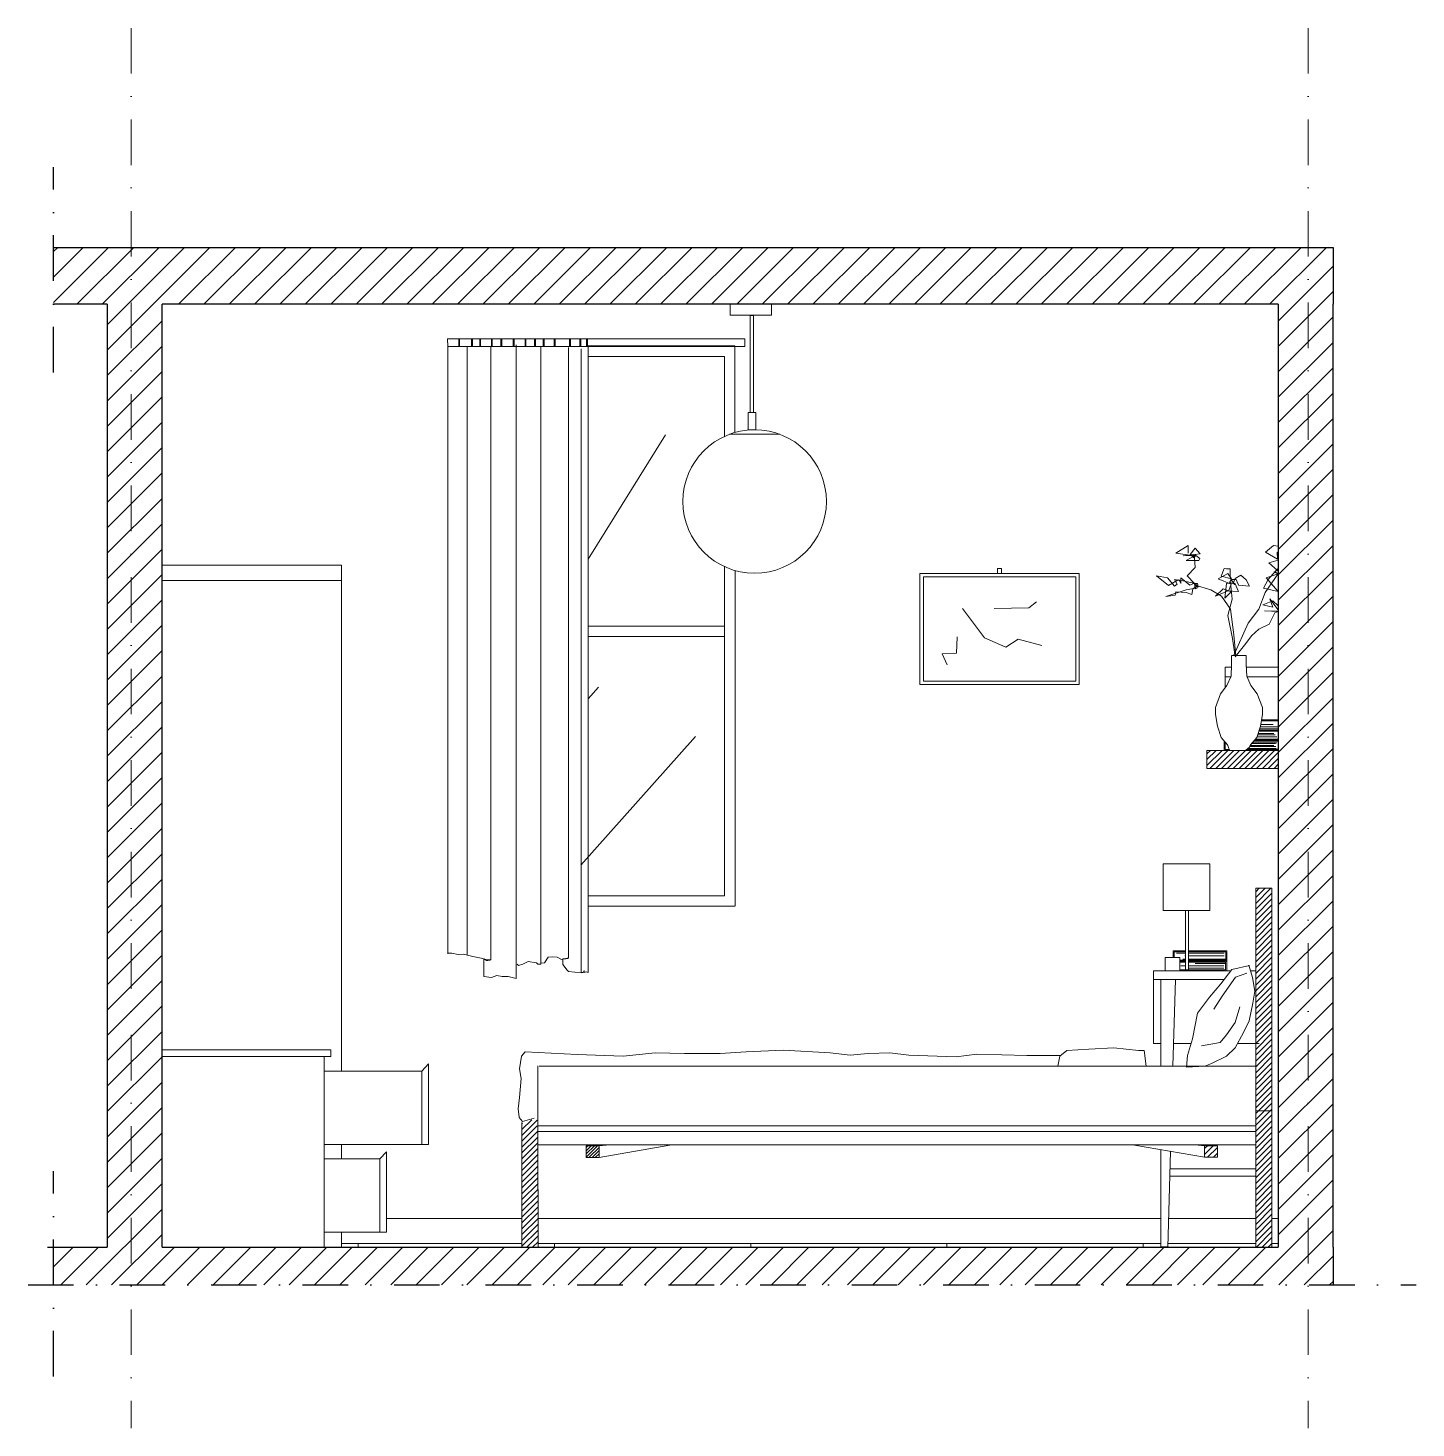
# Model space of a CAD drawing. Header units: centimetres. Extents: x 113170 to 115753, y 56736 to 59771.
# Drawn here: x 114366.5 to 114753.2, y 58223.2 to 58613.3 of the extents above; entities that cross this region are included whole.
import ezdxf

# ---------------------------------------------------------------- set-up
doc = ezdxf.new("R2010")
doc.units = ezdxf.units.CM
doc.header["$MEASUREMENT"] = 0
doc.linetypes.add('TRATTOPUNTO', pattern=[25.4, 12.7, -6.35, 0, -6.35])
for name, color, linetype, lineweight in [('Arredi', 1, 'Continuous', 15), ('Dettagli', 5, 'Continuous', 5), ('finestre', 4, 'Continuous', 13), ('linee', 255, 'TRATTOPUNTO', 5), ('Muri esterni', 250, 'Continuous', 25), ('Pavimento', 3, 'Continuous', 5), ('punto tratto', 250, 'TRATTOPUNTO', 25)]:
    doc.layers.add(name, color=color, linetype=linetype, lineweight=lineweight)
doc.layers.add('linee guida', color=6, linetype='Continuous', lineweight=18, plot=False)
pattern_1 = [(45, (31.8657, 0), (-0.813172798, 0.813172798), [])]

msp = doc.modelspace()

# ---------------------------------------------------------------- hatches: boundary and pattern name
at = {"layer": 'Dettagli'}
h = msp.add_hatch(dxfattribs=at)
h.set_pattern_fill('ANSI31', color=256, scale=40)
h.set_pattern_definition([(45, (31.8657, 0), (-3.5355339, 3.5355339), [])])
h.paths.add_polyline_path([(114403.8, 58536.28), (114714.82, 58536.28), (114714.82, 58461.41), (114714.91, 58461.39), (114714.82, 58461.25), (114714.82, 58273.57), (114403.8, 58273.57), (114403.8, 58463.57)], flags=16)
h.paths.add_polyline_path([(114403.8, 58463.57), (114453.8, 58463.57), (114453.8, 58459.32), (114403.8, 58459.32)], flags=0)
h.paths.add_polyline_path([(114520.57, 58350.21), (114520.57, 58350.13), (114520.81, 58350.13)], flags=0)
h.paths.add_polyline_path([(114493.46, 58353.92), (114493.45, 58353.92), (114493.46, 58353.92)], flags=0)
h.paths.add_polyline_path([(114483.33, 58526.68), (114566.16, 58526.68), (114566.16, 58524.57), (114563.44, 58524.57), (114563.45, 58465.83), (114587.16, 58465.83), (114587.16, 58441.17), (114563.45, 58441.17), (114563.45, 58368.57), (114522.54, 58368.57), (114522.54, 58524.57), (114517.03, 58524.57), (114517.03, 58353.99), (114516.61, 58353.99), (114516.32, 58353.93), (114516, 58353.89), (114515.55, 58353.87), (114515.09, 58353.78), (114513.93, 58354.41), (114512.51, 58354.51), (114511.36, 58354.41), (114510.41, 58352.8), (114509.31, 58352.69), (114509.31, 58524.57), (114495.39, 58524.57), (114495.39, 58353.75), (114495.64, 58353.77), (114495.21, 58353.52), (114494.31, 58353.46), (114494.23, 58353.49), (114494.57, 58353.48), (114495.21, 58353.52), (114495.38, 58353.62), (114495.39, 58353.66), (114495.39, 58524.57), (114488.85, 58524.57), (114488.85, 58355), (114487.78, 58355.27), (114486.27, 58355.17), (114484.57, 58355.46), (114483.39, 58355.46), (114483.39, 58524.57)], flags=0)
h.paths.add_polyline_path([(114486.47, 58526.68), (114486.72, 58526.68), (114486.72, 58524.57), (114486.47, 58524.57)], flags=0)
h.paths.add_polyline_path([(114490.07, 58526.68), (114490.32, 58526.68), (114490.32, 58524.57), (114490.07, 58524.57)], flags=0)
h.paths.add_polyline_path([(114492.31, 58526.68), (114492.56, 58526.68), (114492.56, 58524.57), (114492.31, 58524.57)], flags=0)
h.paths.add_polyline_path([(114495.57, 58526.68), (114495.82, 58526.68), (114495.82, 58524.57), (114495.57, 58524.57)], flags=0)
h.paths.add_polyline_path([(114498.22, 58526.68), (114498.47, 58526.68), (114498.47, 58524.57), (114498.22, 58524.57)], flags=0)
h.paths.add_polyline_path([(114501.68, 58526.68), (114501.93, 58526.68), (114501.93, 58524.57), (114501.68, 58524.57)], flags=0)
h.paths.add_polyline_path([(114504.94, 58526.68), (114505.19, 58526.68), (114505.19, 58524.57), (114504.94, 58524.57)], flags=0)
h.paths.add_polyline_path([(114507.59, 58526.68), (114507.84, 58526.68), (114507.84, 58524.57), (114507.59, 58524.57)], flags=0)
h.paths.add_polyline_path([(114510.03, 58526.68), (114510.29, 58526.68), (114510.29, 58524.57), (114510.03, 58524.57)], flags=0)
h.paths.add_polyline_path([(114513.09, 58526.68), (114513.34, 58526.68), (114513.34, 58524.57), (114513.09, 58524.57)], flags=0)
h.paths.add_polyline_path([(114517.37, 58526.68), (114517.62, 58526.68), (114517.62, 58524.57), (114517.37, 58524.57)], flags=0)
h.paths.add_polyline_path([(114520.22, 58526.68), (114520.47, 58526.68), (114520.47, 58524.57), (114520.22, 58524.57)], flags=0)
h.paths.add_polyline_path([(114522.05, 58526.68), (114522.31, 58526.68), (114522.31, 58524.57), (114522.05, 58524.57)], flags=0)
h.paths.add_polyline_path([(114403.8, 58328.57), (114450.8, 58328.57), (114450.8, 58326.71), (114448.94, 58326.71), (114448.94, 58322.66), (114476.21, 58322.66), (114478.07, 58324.69), (114478.07, 58302.21), (114476.21, 58302.21), (114453.8, 58302.21), (114453.8, 58298.17), (114464.51, 58298.17), (114466.37, 58300.19), (114466.37, 58281.57), (114504.07, 58281.57), (114504.07, 58308.58), (114504.27, 58308.64), (114503.3, 58309.73), (114503.05, 58312.15), (114503.36, 58315.31), (114503.9, 58320.63), (114503.44, 58323.25), (114503.98, 58326.8), (114504.96, 58327.99), (114519.51, 58327.3), (114532.29, 58326.81), (114541.21, 58327.78), (114549.41, 58327.54), (114559.29, 58327.54), (114566.53, 58328.02), (114576.89, 58328.5), (114589.98, 58327.78), (114595.52, 58327.05), (114600.59, 58327.54), (114606.61, 58327.78), (114611.92, 58327.05), (114625.08, 58326.63), (114630.86, 58327.4), (114644.73, 58327.02), (114654.15, 58327.02), (114655.87, 58328.4), (114662.04, 58328.78), (114668.97, 58329.17), (114675.91, 58328.4), (114677.45, 58328.4), (114678.04, 58323.99), (114682.07, 58323.99), (114682.07, 58330.35), (114680.07, 58330.35), (114680.07, 58348.16), (114680.07, 58350.57), (114683.32, 58350.57), (114683.32, 58354.31), (114685.56, 58354.31), (114685.56, 58356.14), (114688.99, 58356.14), (114688.99, 58367.4), (114682.75, 58367.4), (114682.75, 58380.4), (114695.75, 58380.4), (114695.75, 58367.4), (114689.81, 58367.4), (114689.81, 58356.14), (114700.48, 58356.14), (114700.48, 58353.3), (114700.46, 58350.57), (114701.61, 58350.57), (114701.91, 58350.95), (114706.65, 58352.08), (114707.11, 58350.57), (114708.57, 58350.57), (114708.57, 58373.57), (114713.07, 58373.57), (114713.07, 58311.57), (114713.07, 58273.57), (114708.57, 58273.57), (114708.57, 58274.57), (114684.1, 58274.57), (114684.07, 58273.57), (114682.07, 58273.57), (114682.07, 58274.57), (114508.57, 58274.57), (114508.57, 58273.57), (114504.07, 58273.57), (114504.07, 58281.57), (114466.37, 58281.57), (114466.37, 58277.73), (114464.51, 58277.73), (114448.94, 58277.73), (114448.94, 58273.57), (114403.8, 58273.57)], flags=0)
h.paths.add_polyline_path([(114614.97, 58461.32), (114636.61, 58461.32), (114636.61, 58462.69), (114637.69, 58462.69), (114637.69, 58461.32), (114659.39, 58461.32), (114659.39, 58430.32), (114614.97, 58430.32)], flags=0)
h.paths.add_polyline_path([(114615.97, 58460.32), (114658.39, 58460.32), (114658.39, 58431.32), (114615.97, 58431.32)], flags=0)
h.paths.add_polyline_path([(114508.51, 58307.37), (114708.57, 58307.37), (114708.57, 58305.82), (114508.51, 58305.82)], flags=0)
h.paths.add_polyline_path([(114697.87, 58302.1), (114697.87, 58298.63), (114694.29, 58298.63), (114694.29, 58302.1), (114525.57, 58302.1), (114525.57, 58298.6), (114521.99, 58298.6), (114521.99, 58302.1)], flags=0)
h.paths.add_polyline_path([(114691.45, 58458.52), (114691.4, 58458.57), (114691.34, 58458.54)], flags=0)
h.paths.add_polyline_path([(114680.86, 58460.66), (114683.92, 58460.08), (114685.28, 58458.52), (114686.26, 58459.09), (114685.95, 58459.64), (114686.87, 58459.44), (114687.14, 58459.59), (114687.26, 58459.35), (114686.87, 58459.44), (114686.26, 58459.09), (114686.68, 58458.33), (114685.95, 58457.75), (114685.28, 58458.52), (114684.21, 58457.9)], flags=0)
h.paths.add_polyline_path([(114690.21, 58466.48), (114691.63, 58468.37), (114693.08, 58466.77), (114691.48, 58466.62), (114692.94, 58465.46), (114692.65, 58464.88), (114689.16, 58464.88), (114691.02, 58465.93), (114690.64, 58466.3), (114690.49, 58466.33), (114688.28, 58466.19)], flags=0)
h.paths.add_polyline_path([(114702.36, 58458.6), (114702.38, 58458.6), (114702.36, 58458.61)], flags=0)
h.paths.add_polyline_path([(114683.48, 58454.84), (114686.18, 58455.74), (114686.24, 58456.15), (114687.26, 58456.1), (114689.16, 58456.73), (114691.17, 58457.1), (114691.59, 58457.37), (114691.46, 58458.69), (114691.63, 58458.48), (114692.36, 58458.48), (114692.45, 58457.79), (114695.99, 58456.73), (114697.97, 58455.61), (114699.49, 58457.02), (114700.84, 58456.48), (114701.09, 58456.59), (114701.59, 58458.09), (114701.56, 58458.38), (114698.03, 58459.79), (114699.25, 58460.43), (114698.9, 58460.51), (114699.78, 58462.7), (114700.36, 58462.55), (114701.38, 58462.55), (114701.38, 58460.41), (114701.92, 58459.64), (114702.7, 58459.64), (114702.83, 58459.93), (114704.43, 58460.81), (114705.89, 58459.5), (114706.76, 58457.75), (114703.71, 58458.04), (114703.12, 58459.64), (114702.7, 58459.64), (114702.17, 58458.44), (114702.93, 58458.06), (114703.71, 58456.3), (114701.89, 58456.37), (114701.76, 58456.24), (114701.96, 58454.11), (114701.32, 58451.65), (114701.52, 58451.35), (114702.4, 58444.22), (114702.85, 58439.54), (114706.47, 58447.42), (114709.38, 58451.35), (114711.13, 58456), (114711.78, 58456.93), (114710.69, 58457.17), (114711.93, 58459.5), (114711.42, 58460.08), (114712.81, 58460.54), (114713.78, 58461.61), (114713.58, 58461.69), (114714.01, 58461.87), (114714.4, 58462.31), (114714.61, 58462.13), (114714.01, 58461.87), (114713.93, 58461.79), (114714.65, 58461.15), (114712.81, 58460.54), (114712, 58459.64), (114711.93, 58459.5), (114714.77, 58456.3), (114711.78, 58456.93), (114711.13, 58456), (114709.38, 58451.35), (114706.47, 58447.42), (114702.85, 58439.54), (114702.96, 58438.42), (114705.92, 58438.42), (114705.92, 58437.12), (114705.92, 58435.96), (114705.96, 58435.22), (114714.82, 58435.22), (114714.82, 58412.28), (114714.82, 58411.99), (114714.82, 58406.99), (114694.95, 58406.99), (114694.95, 58411.99), (114699.77, 58411.99), (114699.77, 58414.59), (114698.92, 58415.6), (114697.9, 58418.77), (114697.61, 58420.36), (114697.33, 58422.1), (114697.33, 58423.97), (114698.77, 58427.73), (114700.03, 58429.4), (114700.03, 58435.22), (114701.77, 58435.22), (114701.81, 58435.96), (114701.81, 58437.12), (114701.81, 58438.42), (114702.34, 58438.42), (114702.64, 58439.08), (114702.11, 58443.2), (114700.8, 58449.6), (114701.32, 58451.65), (114699.05, 58454.99), (114698.31, 58455.41), (114697.3, 58454.99), (114697.97, 58455.61), (114695.99, 58456.73), (114692.45, 58457.79), (114692.52, 58457.34), (114692.36, 58457.31), (114691.63, 58457.02), (114691.61, 58457.18), (114691.17, 58457.1), (114691.05, 58457.02), (114690.76, 58455.42), (114689.16, 58456), (114687.26, 58456.1), (114686.18, 58455.74), (114686.1, 58455.28)], flags=0)
h.paths.add_polyline_path([(114691.77, 58466.33), (114691.47, 58465.83), (114691.48, 58465.61), (114691.25, 58466.44)], flags=0)
h.paths.add_polyline_path([(114710.55, 58452.51), (114712.75, 58453.44), (114712.44, 58454.26), (114712.98, 58453.54), (114712.75, 58453.44), (114713.31, 58451.93)], flags=0)
h.paths.add_polyline_path([(114707.39, 58413.93), (114714.06, 58413.93), (114714.46, 58414.11), (114707.54, 58414.11)], flags=0)
h.paths.add_polyline_path([(114710.14, 58420.52), (114714.82, 58420.52), (114714.82, 58417.68), (114714.82, 58414.55), (114707.92, 58414.55), (114707.06, 58413.55), (114706.98, 58413.35), (114713.55, 58413.35), (114714.13, 58413.1), (114706.99, 58413.1), (114706.36, 58412.56), (114714.28, 58412.56), (114714.82, 58412.28), (114706.04, 58412.28), (114706.81, 58412.94), (114707.06, 58413.55), (114708.81, 58415.6), (114709.83, 58418.77), (114710.11, 58420.36)], flags=0)
h.paths.add_polyline_path([(114701.17, 58412.28), (114701.06, 58412.55), (114701.2, 58412.28)], flags=0)
h.paths.add_polyline_path([(114682.07, 58350.57), (114691.06, 58350.57), (114691.06, 58350.82), (114687.37, 58350.82)], flags=0)
h.paths.add_polyline_path([(114687.37, 58353.56), (114688.99, 58353.56), (114688.99, 58353.86), (114688.21, 58353.86)], flags=0)
h.paths.add_polyline_path([(114687.37, 58353.3), (114687.37, 58352.99), (114688.99, 58352.99), (114688.99, 58353.3)], flags=0)
h.paths.add_polyline_path([(114373.54, 58263.08), (114730.11, 58263.08), (114730.11, 58536.28), (114730.11, 58552.14), (114373.54, 58552.14), (114373.54, 58536.28), (114388.5, 58536.28), (114388.5, 58273.57), (114373.54, 58273.57)])
h = msp.add_hatch(dxfattribs=at)
h.set_pattern_fill('ANSI31', color=256, scale=9.2)
h.set_pattern_definition(pattern_1)
h.paths.add_polyline_path([(114714.82, 58411.99), (114700.03, 58411.99), (114699.77, 58411.99), (114694.95, 58411.99), (114694.95, 58406.99), (114714.82, 58406.99)])
h = msp.add_hatch(dxfattribs=at)
h.set_pattern_fill('ANSI31', color=256, scale=9.2)
h.set_pattern_definition(pattern_1)
h.paths.add_polyline_path([(114713.07, 58311.57), (114708.57, 58311.57), (114708.57, 58291.51), (114708.57, 58273.57), (114713.07, 58273.57)])
h.paths.add_polyline_path([(114713.07, 58373.57), (114708.57, 58373.57), (114708.57, 58311.57), (114713.07, 58311.57)])
h = msp.add_hatch(dxfattribs=at)
h.set_pattern_fill('ANSI31', color=256, scale=9.2)
h.set_pattern_definition(pattern_1)
h.paths.add_polyline_path([(114508.51, 58293.79), (114508.34, 58309.2), (114505.81, 58309.01), (114505.11, 58308.76), (114504.07, 58308.05), (114504.07, 58273.57), (114508.57, 58273.57), (114508.57, 58292.25), (114508.51, 58292.25)])
h = msp.add_hatch(dxfattribs=at)
h.set_pattern_fill('ANSI31', color=256, scale=5)
h.set_pattern_definition([(45, (32.253, 9.7791), (-0.4419417382, 0.4419417382), [])])
h.paths.add_polyline_path([(114522.01, 58301.82), (114522.01, 58298.63), (114525.57, 58298.63), (114525.57, 58301.82)])
h = msp.add_hatch(dxfattribs=at)
h.set_pattern_fill('ANSI31', color=256, scale=9.2)
h.set_pattern_definition([(45, (32.253, 9.7791), (-0.813172798, 0.813172798), [])])
h.paths.add_polyline_path([(114694.29, 58298.63), (114697.87, 58298.63), (114697.87, 58301.84), (114694.29, 58301.84)])

# ---------------------------------------------------------------- linework, layer by layer
for p, q in [((114714.62, 58462.11), (114714.82, 58462.11)), ((114684.07, 58273.57), (114682.07, 58273.57))]:
    msp.add_line(p, q)
msp.add_lwpolyline([(114714.82, 58412.28), (114706.04, 58412.28)])
at = {"layer": 'Arredi'}
for p, q in [((114561.91, 58500.08), (114575.93, 58500.08)), ((114567.64, 58501.3), (114567.64, 58501.33)), ((114701.91, 58350.95), (114706.8, 58352.11)), ((114706.64, 58352.14), (114707.67, 58348.74)), ((114701.61, 58350.57), (114680.07, 58350.57)), ((114680.07, 58350.57), (114680.07, 58348.16)), ((114699.73, 58348.16), (114680.07, 58348.16)), ((114701.61, 58350.57), (114682.07, 58350.57)), ((114682.07, 58348.16), (114682.07, 58323.99)), ((114682.07, 58348.16), (114682.07, 58341.43)), ((114685.49, 58323.99), (114686.18, 58348.16)), ((114698.78, 58346.95), (114701.91, 58350.95)), ((114702.95, 58348.86), (114699.15, 58343.48)), ((114706.03, 58349.93), (114702.95, 58348.86)), ((114708.57, 58350.57), (114707.11, 58350.57)), ((114707.67, 58348.74), (114708.31, 58344.9)), ((114695.69, 58343.28), (114698.78, 58346.95)), ((114708.31, 58344.9), (114707.71, 58341.55)), ((114692.34, 58338.82), (114695.69, 58343.28)), ((114699.15, 58343.48), (114696.88, 58339.86)), ((114704.15, 58340.55), (114702.77, 58336.16)), ((114707.71, 58341.55), (114706.75, 58336.62)), ((114690.92, 58331.66), (114692.34, 58338.82)), ((114702.77, 58336.16), (114700.36, 58332.72)), ((114706.75, 58336.62), (114705.18, 58333.4)), ((114700.36, 58332.72), (114698.63, 58330.66)), ((114705.18, 58333.4), (114702.84, 58329.13)), ((114576.89, 58328.5), (114566.53, 58328.02)), ((114589.98, 58327.78), (114576.89, 58328.5)), ((114653.94, 58326.85), (114655.87, 58328.4)), ((114655.87, 58328.4), (114662.04, 58328.78)), ((114662.04, 58328.78), (114668.97, 58329.17)), ((114668.97, 58329.17), (114675.91, 58328.4)), ((114675.91, 58328.4), (114677.46, 58328.4)), ((114677.45, 58328.4), (114678.04, 58323.99)), ((114690.52, 58330.35), (114685.67, 58330.35)), ((114689.49, 58326.95), (114690.92, 58331.66)), ((114698.63, 58330.66), (114693.44, 58329.7)), ((114702.84, 58329.13), (114700.42, 58326.84)), ((114709.46, 58330.35), (114703.5, 58330.35)), ((114476.21, 58322.66), (114478.07, 58324.69)), ((114503.44, 58323.25), (114503.98, 58326.8)), ((114503.98, 58326.8), (114504.96, 58327.99)), ((114519.51, 58327.3), (114504.96, 58327.99)), ((114532.29, 58326.81), (114519.51, 58327.3)), ((114541.21, 58327.78), (114532.29, 58326.81)), ((114549.41, 58327.54), (114541.21, 58327.78)), ((114559.29, 58327.54), (114549.41, 58327.54)), ((114566.53, 58328.02), (114559.29, 58327.54)), ((114595.52, 58327.05), (114589.98, 58327.78)), ((114600.59, 58327.54), (114595.52, 58327.05)), ((114606.61, 58327.78), (114600.59, 58327.54)), ((114611.92, 58327.05), (114606.61, 58327.78)), ((114625.08, 58326.63), (114611.92, 58327.05)), ((114630.86, 58327.4), (114625.08, 58326.63)), ((114644.73, 58327.02), (114630.86, 58327.4)), ((114654.15, 58327.02), (114644.73, 58327.02)), ((114653.42, 58324), (114653.94, 58326.85)), ((114689.24, 58323.72), (114689.49, 58326.95)), ((114696.23, 58324.77), (114694.34, 58324.03)), ((114700.42, 58326.84), (114696.23, 58324.77)), ((114476.21, 58322.66), (114448.94, 58322.66)), ((114476.21, 58322.66), (114476.21, 58302.21)), ((114503.36, 58315.31), (114503.9, 58320.63)), ((114503.9, 58320.63), (114503.44, 58323.25)), ((114508.51, 58307.37), (114508.51, 58324.07)), ((114508.85, 58324.05), (114708.9, 58323.98)), ((114694.34, 58324.03), (114689.24, 58323.72)), ((114503.05, 58312.15), (114503.36, 58315.31)), ((114503.29, 58309.84), (114503.05, 58312.15)), ((114503.29, 58309.75), (114504.27, 58308.64)), ((114504.27, 58308.64), (114507.47, 58309.5)), ((114476.21, 58302.21), (114448.94, 58302.21)), ((114478.07, 58302.21), (114476.21, 58302.21)), ((114708.57, 58302.1), (114508.57, 58302.1)), ((114521.99, 58301.82), (114524.15, 58302.02)), ((114525.57, 58301.82), (114527.59, 58302.02)), ((114545.26, 58302.02), (114525.57, 58298.6)), ((114674.75, 58302.02), (114694.29, 58298.63)), ((114694.29, 58301.84), (114692.52, 58302.02)), ((114697.87, 58301.84), (114695.98, 58302.02)), ((114464.51, 58298.17), (114448.94, 58298.17)), ((114464.51, 58298.17), (114466.37, 58300.19)), ((114464.51, 58298.17), (114464.51, 58277.73)), ((114682.07, 58300.75), (114682.07, 58273.57)), ((114684.07, 58273.57), (114684.82, 58300.27)), ((114708.57, 58293.4), (114684.63, 58293.4)), ((114708.57, 58295.4), (114684.69, 58295.4)), ((114464.51, 58277.73), (114448.94, 58277.73)), ((114466.37, 58277.73), (114464.51, 58277.73))]:
    msp.add_line(p, q, dxfattribs=at)
for points in [[(114573.59, 58536.28), (114573.59, 58533.24), (114562.14, 58533.24), (114562.14, 58536.28)], [(114567.64, 58506.18), (114567.64, 58533.21), (114568.59, 58533.21), (114568.59, 58506.18)], [(114567.64, 58501.3), (114567.64, 58501.33)], [(114453.8, 58322.66), (114453.8, 58463.57), (114403.8, 58463.57), (114403.8, 58273.57), (114453.8, 58273.57), (114453.8, 58277.73)], [(114680.07, 58330.35), (114680.07, 58330.35), (114680.07, 58348.16), (114680.07, 58348.16)], [(114450.8, 58326.71), (114450.8, 58328.57), (114403.8, 58328.57), (114403.8, 58273.57), (114448.94, 58273.57)], [(114448.94, 58273.57), (114448.94, 58326.71), (114450.8, 58326.71)], [(114478.07, 58302.21), (114478.07, 58324.69)], [(114478.07, 58324.69), (114478.07, 58302.21)], [(114504.07, 58308.33), (114504.07, 58273.57), (114508.57, 58273.57), (114508.51, 58305.82)], [(114453.8, 58298.17), (114453.8, 58302.21)], [(114466.37, 58277.73), (114466.37, 58300.19)], [(114466.37, 58300.19), (114466.37, 58277.73)]]:
    msp.add_lwpolyline(points, dxfattribs=at)
for points in [[(114569.28, 58501.33), (114567.14, 58501.33), (114567.14, 58506.18), (114569.28, 58506.18)], [(114403.8, 58463.57), (114453.8, 58463.57), (114453.8, 58459.32), (114403.8, 58459.32)], [(114714.82, 58411.99), (114714.82, 58406.99), (114694.95, 58406.99), (114694.95, 58411.99)], [(114713.07, 58373.57), (114713.07, 58311.57), (114708.57, 58311.57), (114708.57, 58373.57)], [(114680.07, 58348.16), (114682.07, 58348.16), (114682.07, 58330.35), (114680.07, 58330.35)], [(114403.8, 58328.57), (114450.8, 58328.57), (114450.8, 58326.71), (114403.8, 58326.71)], [(114713.07, 58311.57), (114713.07, 58273.57), (114708.57, 58273.57), (114708.57, 58311.57)], [(114708.57, 58307.37), (114508.51, 58307.37), (114508.51, 58305.82), (114708.57, 58305.82)], [(114521.99, 58301.82), (114525.57, 58301.82), (114525.57, 58298.6), (114521.99, 58298.6)], [(114697.87, 58301.84), (114694.29, 58301.84), (114694.29, 58298.63), (114697.87, 58298.63)]]:
    msp.add_lwpolyline(points, close=True, dxfattribs=at)
msp.add_circle((114568.92, 58481.34), 20, dxfattribs=at)
at = {"layer": 'Dettagli'}
for p, q in [((114483.33, 58526.68), (114566.16, 58526.68)), ((114483.39, 58524.57), (114483.33, 58526.68)), ((114566.16, 58524.57), (114483.39, 58524.57)), ((114483.39, 58524.57), (114483.39, 58355.36)), ((114488.85, 58524.57), (114488.85, 58355)), ((114495.39, 58524.58), (114495.39, 58353.82)), ((114502.43, 58524.99), (114502.43, 58348.49)), ((114509.31, 58524.51), (114509.31, 58352.42)), ((114517.03, 58524.26), (114517.03, 58354.17)), ((114520.57, 58523.84), (114520.57, 58350.02)), ((114522.54, 58524.61), (114522.54, 58350.15)), ((114566.16, 58526.68), (114566.16, 58524.57)), ((114522.54, 58465.28), (114544.07, 58499.88)), ((114686.24, 58466.91), (114689.74, 58469.1)), ((114689.74, 58469.1), (114689.74, 58466.91)), ((114713.46, 58469.1), (114711.27, 58467.21)), ((114714.82, 58468.93), (114713.46, 58469.1)), ((114691.48, 58466.19), (114686.24, 58466.91)), ((114691.19, 58466.62), (114688.28, 58466.19)), ((114688.28, 58466.19), (114690.61, 58466.33)), ((114689.16, 58464.88), (114691.48, 58466.19)), ((114692.65, 58464.88), (114689.16, 58464.88)), ((114690.32, 58466.62), (114691.63, 58468.37)), ((114691.77, 58466.33), (114690.32, 58466.62)), ((114690.61, 58466.33), (114691.34, 58465.61)), ((114691.48, 58465.61), (114691.19, 58466.62)), ((114691.34, 58465.61), (114691.77, 58466.33)), ((114693.08, 58466.77), (114691.48, 58466.62)), ((114691.48, 58466.62), (114692.94, 58465.46)), ((114691.63, 58462.99), (114691.48, 58465.61)), ((114691.63, 58468.37), (114693.08, 58466.77)), ((114692.94, 58465.46), (114692.65, 58464.88)), ((114711.27, 58467.21), (114714.62, 58465.31)), ((114714.82, 58464.96), (114712.15, 58464.3)), ((114714.62, 58465.31), (114714.48, 58467.21)), ((114714.48, 58467.21), (114714.82, 58467.18)), ((114689.45, 58460.66), (114691.63, 58462.99)), ((114700.8, 58461.24), (114698.03, 58459.79)), ((114699.78, 58462.7), (114698.9, 58460.51)), ((114700.36, 58462.55), (114699.78, 58462.7)), ((114701.38, 58462.55), (114700.36, 58462.55)), ((114701.82, 58459.79), (114700.8, 58461.24)), ((114701.38, 58460.08), (114701.38, 58462.55)), ((114711.42, 58460.08), (114714.48, 58461.1)), ((114714.62, 58462.55), (114712, 58459.64)), ((114712.15, 58464.3), (114714.62, 58462.11)), ((114714.91, 58461.39), (114713.6, 58461.68)), ((114713.6, 58461.68), (114714.77, 58461.24)), ((114714.82, 58462.22), (114713.89, 58461.82)), ((114713.89, 58461.82), (114714.82, 58461)), ((114713.89, 58459.93), (114714.91, 58461.39)), ((114684.21, 58457.9), (114680.86, 58460.66)), ((114680.86, 58460.66), (114683.92, 58460.08)), ((114683.92, 58460.08), (114685.95, 58457.75)), ((114686.97, 58459.5), (114684.21, 58457.9)), ((114686.68, 58458.33), (114685.95, 58459.64)), ((114685.95, 58459.64), (114687.26, 58459.35)), ((114685.95, 58457.75), (114686.68, 58458.33)), ((114691.63, 58458.48), (114686.97, 58459.5)), ((114687.26, 58459.35), (114687.7, 58458.48)), ((114687.7, 58458.48), (114687.7, 58460.08)), ((114687.7, 58460.08), (114690.17, 58458.04)), ((114692.36, 58457.31), (114689.16, 58456.73)), ((114691.48, 58458.48), (114689.45, 58460.66)), ((114690.17, 58458.04), (114691.19, 58458.48)), ((114691.05, 58457.02), (114692.21, 58457.75)), ((114691.19, 58458.48), (114691.48, 58458.48)), ((114692.36, 58458.48), (114691.48, 58458.48)), ((114691.48, 58458.48), (114691.63, 58457.02)), ((114692.21, 58457.75), (114691.63, 58458.48)), ((114695.99, 58456.73), (114691.63, 58458.04)), ((114691.63, 58458.04), (114692.5, 58457.46)), ((114691.63, 58457.02), (114692.36, 58457.31)), ((114692.5, 58457.46), (114692.36, 58458.48)), ((114698.03, 58459.79), (114701.67, 58458.33)), ((114698.9, 58460.51), (114701.82, 58459.79)), ((114699.92, 58454.4), (114700.36, 58458.48)), ((114700.36, 58458.48), (114702.69, 58458.62)), ((114701.67, 58458.33), (114701.09, 58456.59)), ((114701.67, 58459.5), (114701.23, 58458.77)), ((114701.23, 58458.77), (114702.25, 58458.62)), ((114701.82, 58459.64), (114701.38, 58460.08)), ((114701.96, 58454.11), (114701.52, 58458.77)), ((114701.52, 58458.77), (114702.69, 58458.19)), ((114702.69, 58458.19), (114701.67, 58459.5)), ((114703.12, 58459.64), (114701.82, 58459.64)), ((114702.25, 58458.62), (114702.83, 58459.93)), ((114702.69, 58458.62), (114703.71, 58456.3)), ((114702.83, 58459.93), (114704.43, 58460.81)), ((114703.71, 58458.04), (114703.12, 58459.64)), ((114706.76, 58457.75), (114703.71, 58458.04)), ((114704.43, 58460.81), (114705.89, 58459.5)), ((114705.89, 58459.5), (114706.76, 58457.75)), ((114712, 58459.64), (114710.69, 58457.17)), ((114710.69, 58457.17), (114714.77, 58456.3)), ((114711.13, 58456), (114713.89, 58459.93)), ((114714.77, 58456.3), (114711.42, 58460.08)), ((114645.29, 58451.71), (114647.42, 58453.39)), ((114689.16, 58456.73), (114683.48, 58454.84)), ((114683.48, 58454.84), (114686.1, 58455.28)), ((114686.1, 58455.28), (114686.24, 58456.15)), ((114686.24, 58456.15), (114689.16, 58456)), ((114689.16, 58456), (114690.76, 58455.42)), ((114690.76, 58455.42), (114691.05, 58457.02)), ((114699.05, 58454.99), (114695.99, 58456.73)), ((114697.3, 58454.99), (114699.49, 58457.02)), ((114701.09, 58456.59), (114697.3, 58454.99)), ((114701.52, 58451.35), (114699.05, 58454.99)), ((114699.49, 58457.02), (114701.67, 58456.15)), ((114701.67, 58456.15), (114699.92, 58454.4)), ((114703.71, 58456.3), (114700.36, 58456.44)), ((114700.8, 58449.6), (114701.96, 58454.11)), ((114709.38, 58451.35), (114711.13, 58456)), ((114713.31, 58453.68), (114710.55, 58452.51)), ((114713.31, 58451.93), (114712.44, 58454.26)), ((114712.44, 58454.26), (114714.82, 58451.13)), ((114714.82, 58452.25), (114713.31, 58453.68)), ((114632.93, 58443.32), (114626.83, 58451.56)), ((114635.68, 58451.56), (114645.29, 58451.71)), ((114702.11, 58443.2), (114700.8, 58449.6)), ((114702.4, 58444.22), (114701.52, 58451.35)), ((114706.47, 58447.42), (114709.38, 58451.35)), ((114710.55, 58452.51), (114713.31, 58451.93)), ((114714.82, 58450.65), (114710.98, 58450.91)), ((114710.98, 58450.91), (114714.82, 58450.81)), ((114712.29, 58447.13), (114713.89, 58450.33)), ((114713.89, 58450.33), (114714.82, 58450.66)), ((114702.4, 58438.55), (114706.47, 58447.42)), ((114707.34, 58443.93), (114709.38, 58445.82)), ((114709.38, 58445.82), (114712.29, 58447.13)), ((114625.15, 58439.06), (114625.31, 58443.63)), ((114638.88, 58440.73), (114632.93, 58443.32)), ((114642.39, 58443.02), (114638.88, 58440.73)), ((114648.95, 58441.19), (114642.39, 58443.02)), ((114702.69, 58438.69), (114702.11, 58443.2)), ((114702.98, 58438.26), (114702.4, 58444.22)), ((114702.83, 58438.11), (114705.74, 58441.75)), ((114705.74, 58441.75), (114707.34, 58443.93)), ((114621.19, 58438.9), (114625.15, 58439.06)), ((114622.56, 58435.85), (114621.19, 58438.9)), ((114701.81, 58438.42), (114701.81, 58437.12)), ((114701.88, 58438.42), (114705.92, 58438.42)), ((114705.92, 58438.42), (114705.92, 58437.12)), ((114701.81, 58435.96), (114701.66, 58432.64)), ((114701.81, 58437.12), (114701.81, 58435.96)), ((114705.92, 58437.12), (114705.92, 58435.96)), ((114705.92, 58435.96), (114706.07, 58432.64)), ((114700.5, 58430.04), (114698.77, 58427.73)), ((114701.66, 58432.64), (114700.5, 58430.04)), ((114706.07, 58432.64), (114707.22, 58430.04)), ((114707.22, 58430.04), (114708.96, 58427.73)), ((114522.54, 58426.32), (114525.39, 58429.63)), ((114698.77, 58427.73), (114697.33, 58423.97)), ((114708.96, 58427.73), (114710.4, 58423.97)), ((114697.33, 58423.97), (114697.33, 58422.1)), ((114697.33, 58422.1), (114697.61, 58420.36)), ((114710.4, 58422.1), (114710.11, 58420.36)), ((114710.4, 58423.97), (114710.4, 58422.1)), ((114697.61, 58420.36), (114697.9, 58418.77)), ((114697.9, 58418.77), (114698.92, 58415.6)), ((114709.83, 58418.77), (114708.81, 58415.6)), ((114709.76, 58418.58), (114714.71, 58418.58)), ((114710.11, 58420.36), (114709.83, 58418.77)), ((114709.9, 58419.2), (114713.37, 58419.2)), ((114520.48, 58380.02), (114552.42, 58415.88)), ((114698.92, 58415.6), (114700.65, 58413.57)), ((114708.81, 58415.6), (114707.08, 58413.57)), ((114708.88, 58415.81), (114714.46, 58415.81)), ((114709.06, 58416.38), (114713.95, 58416.38)), ((114709.16, 58416.67), (114713.63, 58416.67)), ((114701.06, 58412.55), (114700.65, 58413.63)), ((114701.36, 58411.98), (114701.06, 58412.55)), ((114706.81, 58412.94), (114705.82, 58412.09)), ((114706.36, 58412.56), (114714.28, 58412.56)), ((114707.08, 58413.6), (114706.81, 58412.94)), ((114706.87, 58413.1), (114714.13, 58413.1)), ((114706.98, 58413.35), (114713.55, 58413.35)), ((114707.39, 58413.93), (114714.06, 58413.93)), ((114707.54, 58414.11), (114714.46, 58414.11)), ((114688.99, 58380.4), (114688.99, 58380.4)), ((114688.99, 58356.14), (114688.99, 58367.4)), ((114483.34, 58355.46), (114484.57, 58355.46)), ((114484.57, 58355.46), (114486.27, 58355.17)), ((114486.27, 58355.17), (114487.78, 58355.27)), ((114487.78, 58355.27), (114490.43, 58354.61)), ((114490.43, 58354.61), (114492.69, 58354.13)), ((114492.69, 58354.13), (114494.39, 58353.66)), ((114493.46, 58349.01), (114493.46, 58353.92)), ((114493.89, 58353.64), (114493.47, 58353.91)), ((114494.23, 58353.49), (114493.89, 58353.64)), ((114494.57, 58353.48), (114494.23, 58353.49)), ((114494.39, 58353.66), (114495.43, 58353.76)), ((114495.21, 58353.52), (114494.57, 58353.48)), ((114495.38, 58353.62), (114495.21, 58353.52)), ((114495.4, 58353.74), (114495.38, 58353.62)), ((114503.13, 58352.03), (114502.74, 58352.42)), ((114504.29, 58352.42), (114503.13, 58352.03)), ((114505.83, 58353.19), (114504.29, 58352.42)), ((114508.15, 58352.8), (114505.83, 58353.19)), ((114508.54, 58352.42), (114508.15, 58352.8)), ((114509.31, 58352.42), (114508.54, 58352.42)), ((114510.41, 58352.8), (114509.46, 58352.7)), ((114511.36, 58354.41), (114510.41, 58352.8)), ((114512.51, 58354.51), (114511.36, 58354.41)), ((114513.93, 58354.41), (114512.51, 58354.51)), ((114515.09, 58353.78), (114513.93, 58354.41)), ((114517.03, 58354.17), (114515.09, 58353.78)), ((114515.52, 58352.35), (114515.52, 58353.9)), ((114515.52, 58353.9), (114515.76, 58353.88)), ((114516.68, 58350.79), (114515.52, 58352.35)), ((114515.76, 58353.88), (114516, 58353.89)), ((114516, 58353.89), (114516.32, 58353.93)), ((114516.32, 58353.93), (114516.61, 58353.99)), ((114516.61, 58353.99), (114516.87, 58353.99)), ((114516.87, 58353.99), (114517.03, 58354.14)), ((114517.03, 58354.14), (114517.03, 58354.18)), ((114495.64, 58348.77), (114493.46, 58349.01)), ((114497.09, 58349.26), (114495.64, 58348.77)), ((114498.54, 58349.01), (114497.09, 58349.26)), ((114500.23, 58349.01), (114498.54, 58349.01)), ((114502.43, 58348.49), (114500.23, 58349.01)), ((114517.07, 58350.4), (114516.68, 58350.79)), ((114520.57, 58350.02), (114517.07, 58350.4)), ((114520.81, 58350.13), (114520.57, 58350.21)), ((114521.13, 58350.13), (114520.81, 58350.13)), ((114521.44, 58350.68), (114521.13, 58350.13)), ((114521.44, 58350.13), (114521.44, 58350.68)), ((114522, 58350.29), (114521.44, 58350.13)), ((114522.54, 58350.15), (114522, 58350.29)), ((114691.06, 58350.82), (114691.06, 58350.57))]:
    msp.add_line(p, q, dxfattribs=at)
for points in [[(114486.47, 58526.68), (114486.72, 58526.68), (114486.72, 58524.57), (114486.47, 58524.57)], [(114490.07, 58526.68), (114490.32, 58526.68), (114490.32, 58524.57), (114490.07, 58524.57)], [(114492.31, 58526.68), (114492.56, 58526.68), (114492.56, 58524.57), (114492.31, 58524.57)], [(114495.57, 58526.68), (114495.82, 58526.68), (114495.82, 58524.57), (114495.57, 58524.57)], [(114498.22, 58526.68), (114498.47, 58526.68), (114498.47, 58524.57), (114498.22, 58524.57)], [(114501.68, 58526.68), (114501.93, 58526.68), (114501.93, 58524.57), (114501.68, 58524.57)], [(114504.94, 58526.68), (114505.19, 58526.68), (114505.19, 58524.57), (114504.94, 58524.57)], [(114507.59, 58526.68), (114507.84, 58526.68), (114507.84, 58524.57), (114507.59, 58524.57)], [(114510.03, 58526.68), (114510.29, 58526.68), (114510.29, 58524.57), (114510.03, 58524.57)], [(114513.09, 58526.68), (114513.34, 58526.68), (114513.34, 58524.57), (114513.09, 58524.57)], [(114517.37, 58526.68), (114517.62, 58526.68), (114517.62, 58524.57), (114517.37, 58524.57)], [(114520.22, 58526.68), (114520.47, 58526.68), (114520.47, 58524.57), (114520.22, 58524.57)], [(114522.05, 58526.68), (114522.31, 58526.68), (114522.31, 58524.57), (114522.05, 58524.57)], [(114659.39, 58461.32), (114614.97, 58461.32), (114614.97, 58430.32), (114659.39, 58430.32)], [(114636.61, 58461.31), (114637.69, 58461.31), (114637.69, 58462.69), (114636.61, 58462.69)], [(114658.39, 58460.32), (114615.97, 58460.32), (114615.97, 58431.32), (114658.39, 58431.32)], [(114682.75, 58367.4), (114695.75, 58367.4), (114695.75, 58380.4), (114682.75, 58380.4)], [(114683.32, 58350.57), (114687.37, 58350.57), (114687.37, 58354.31), (114683.32, 58354.31)]]:
    msp.add_lwpolyline(points, close=True, dxfattribs=at)
for points in [[(114700.03, 58429.4), (114700.03, 58435.22), (114701.77, 58435.22)], [(114705.96, 58435.22), (114714.82, 58435.22), (114714.82, 58412.28), (114706.04, 58412.28)], [(114700.03, 58429.4), (114700.03, 58432.52), (114701.61, 58432.52)], [(114706.12, 58432.52), (114714.82, 58432.52), (114714.82, 58411.99), (114700.03, 58411.99)], [(114710.14, 58420.52), (114714.82, 58420.52), (114714.82, 58417.68), (114709.48, 58417.68)], [(114710.09, 58420.21), (114714.82, 58420.21)], [(114708.16, 58414.84), (114714.82, 58414.84), (114714.82, 58411.99), (114699.77, 58411.99), (114699.77, 58414.59)], [(114701.2, 58412.28), (114700.06, 58412.28), (114700.06, 58414.26)], [(114707.92, 58414.55), (114714.82, 58414.55)], [(114709.48, 58417.68), (114714.82, 58417.68), (114714.82, 58414.84), (114708.16, 58414.84)], [(114714.82, 58415.13), (114708.41, 58415.13)], [(114709.39, 58417.39), (114714.82, 58417.39)], [(114714.82, 58417.99), (114709.58, 58417.99)], [(114688.99, 58350.82), (114688.99, 58367.4), (114689.81, 58367.4), (114689.81, 58350.82)], [(114691.06, 58350.82), (114687.37, 58350.82)]]:
    msp.add_lwpolyline(points, dxfattribs=at)
at = {"layer": 'finestre', "lineweight": 0}
for p, q in [((114522.31, 58524.67), (114563.44, 58524.67)), ((114563.44, 58524.67), (114563.44, 58500.58)), ((114522.54, 58521.74), (114560.52, 58521.74)), ((114560.52, 58521.74), (114560.52, 58499.49)), ((114560.52, 58463.2), (114560.52, 58371.5)), ((114563.45, 58462.11), (114563.45, 58368.57)), ((114522.54, 58371.5), (114560.52, 58371.5)), ((114522.54, 58368.57), (114563.44, 58368.57))]:
    msp.add_line(p, q, dxfattribs=at)
for points in [[(114560.52, 58446.62), (114522.54, 58446.62)], [(114560.52, 58443.69), (114522.54, 58443.69)]]:
    msp.add_lwpolyline(points, dxfattribs=at)
at = {"layer": 'linee'}
for p, q in [((114395.22, 58613.26), (114395.22, 58223.21)), ((114723.17, 58613.26), (114723.17, 58223.21))]:
    msp.add_line(p, q, dxfattribs=at)
at = {"layer": 'linee guida'}
for p, q in [((114688.99, 58355.46), (114686.51, 58355.46)), ((114688.99, 58351.95), (114687.64, 58351.95)), ((114688.99, 58353.86), (114688.21, 58353.86)), ((114688.99, 58354.78), (114688.82, 58354.78)), ((114699.74, 58355.46), (114689.81, 58355.46)), ((114699.74, 58354.78), (114689.81, 58354.78)), ((114699.98, 58353.86), (114689.81, 58353.86)), ((114699.62, 58351.95), (114689.81, 58351.95)), ((114699.9, 58352.58), (114691.63, 58352.58)), ((114688.99, 58351.35), (114688.9, 58351.35)), ((114699.68, 58351.35), (114689.81, 58351.35))]:
    msp.add_line(p, q, dxfattribs=at)
for points in [[(114685.56, 58354.31), (114685.56, 58356.14), (114688.99, 58356.14)], [(114685.82, 58354.31), (114685.82, 58355.89), (114688.99, 58355.89)], [(114689.81, 58356.14), (114700.48, 58356.14), (114700.48, 58353.3), (114689.81, 58353.3)], [(114689.81, 58355.89), (114700.23, 58355.89), (114700.23, 58353.56), (114689.81, 58353.56)], [(114688.99, 58353.56), (114687.37, 58353.56)], [(114687.37, 58353.33), (114688.99, 58353.33)], [(114688.99, 58353.3), (114687.37, 58353.3)], [(114687.37, 58352.99), (114688.99, 58352.99)], [(114689.81, 58353.33), (114700.46, 58353.33), (114700.46, 58350.57), (114691.06, 58350.57), (114691.06, 58350.57)], [(114689.81, 58352.99), (114700.13, 58352.99), (114700.13, 58350.82), (114689.81, 58350.82)]]:
    msp.add_lwpolyline(points, dxfattribs=at)
at = {"layer": 'Muri esterni'}
for points in [[(114373.54, 58552.14), (114730.11, 58552.14), (114730.11, 58536.28)], [(114388.5, 58536.28), (114373.54, 58536.28)], [(114388.5, 58536.28), (114388.5, 58273.57)], [(114714.82, 58536.28), (114403.8, 58536.28)], [(114403.8, 58273.57), (114403.8, 58536.28)], [(114714.82, 58536.28), (114714.82, 58273.57)], [(114730.11, 58273.57), (114730.11, 58536.28)], [(114371.93, 58273.57), (114388.5, 58273.57)], [(114403.8, 58273.57), (114714.82, 58273.57)], [(114730.11, 58273.57), (114730.11, 58263.08)]]:
    msp.add_lwpolyline(points, dxfattribs=at)
at = {"layer": 'Pavimento'}
for p, q in [((114504.07, 58281.57), (114466.37, 58281.57)), ((114682.07, 58281.57), (114508.56, 58281.57)), ((114708.6, 58281.57), (114684.29, 58281.57)), ((114714.82, 58281.57), (114713.07, 58281.57)), ((114453.8, 58274.57), (114504.07, 58274.57)), ((114458.47, 58274.57), (114458.47, 58273.57)), ((114508.57, 58274.57), (114682.07, 58274.57)), ((114513.15, 58274.57), (114513.15, 58273.57)), ((114567.82, 58274.57), (114567.82, 58273.57)), ((114622.5, 58274.57), (114622.5, 58273.57)), ((114677.18, 58274.57), (114677.18, 58273.57)), ((114684.1, 58274.57), (114708.57, 58274.57)), ((114713.07, 58274.57), (114714.82, 58274.57))]:
    msp.add_line(p, q, dxfattribs=at)
at = {"layer": 'punto tratto'}
for p, q in [((114373.54, 58517.31), (114373.54, 58574.51)), ((114373.54, 58237.56), (114373.54, 58294.76))]:
    msp.add_line(p, q, dxfattribs=at)
at = {"layer": 'punto tratto', "linetype": 'TRATTOPUNTO'}
msp.add_line((114366.46, 58263.08), (114753.2, 58263.08), dxfattribs=at)

doc.saveas('drawing.dxf')
